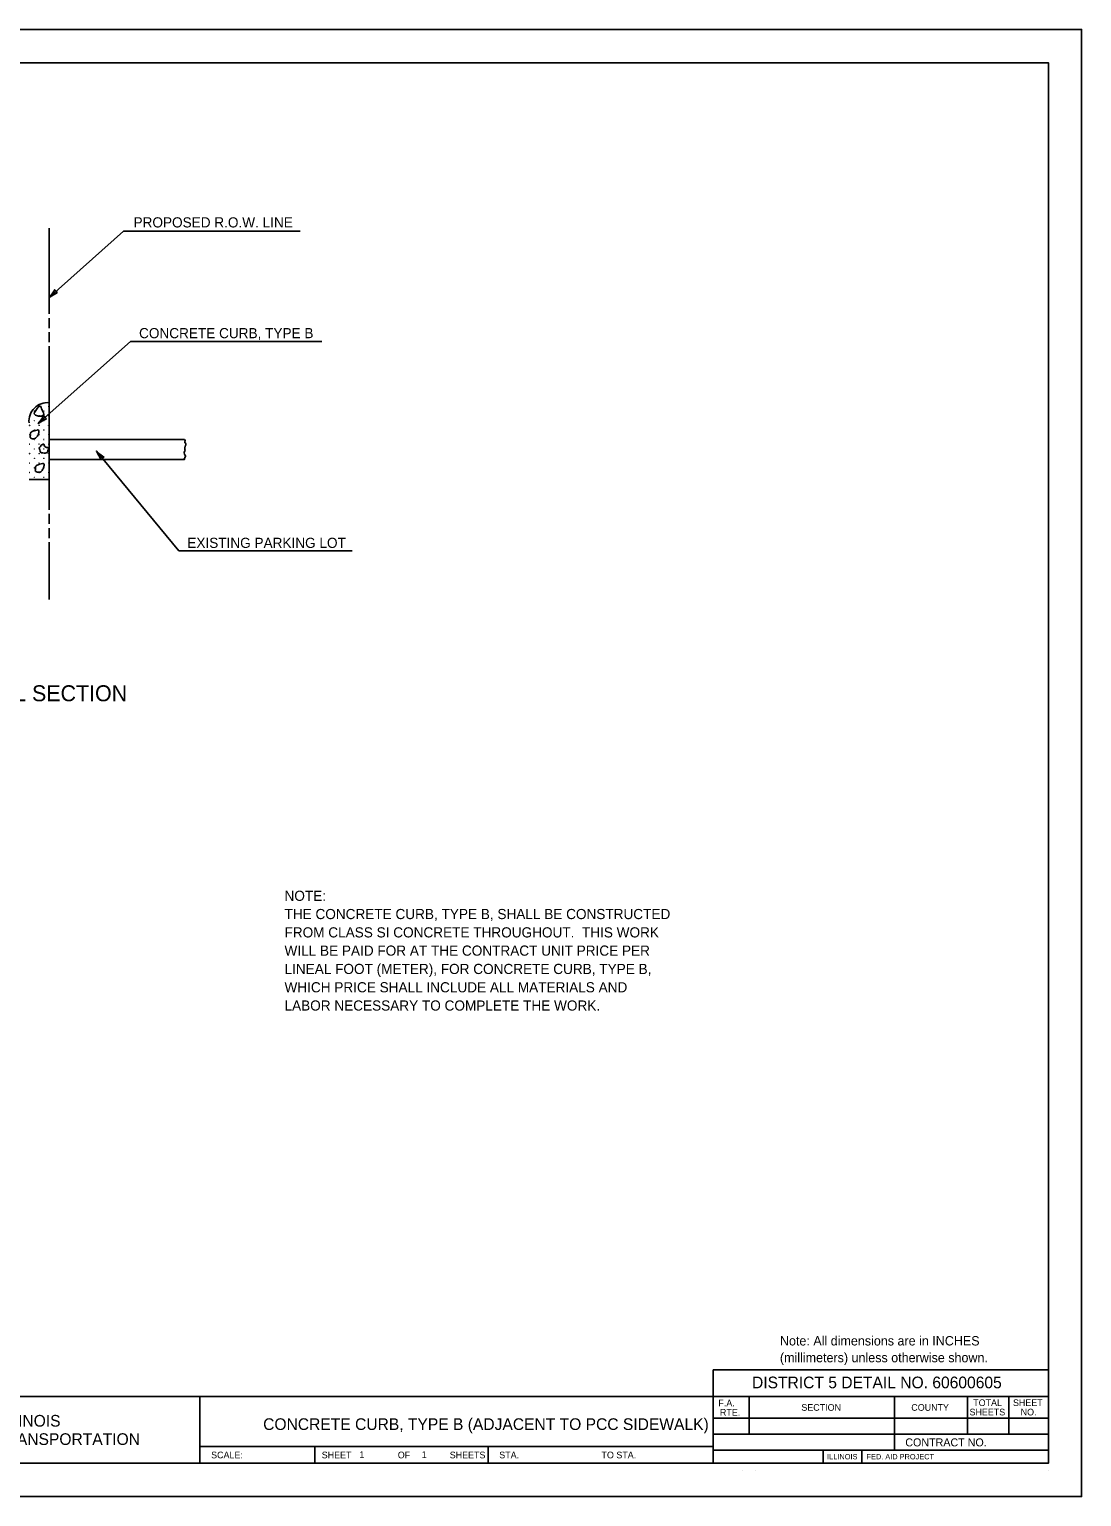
# Model space of a CAD drawing. Extents: x 0 to 2.83, y 0 to 1.83.
# Drawn here: x 1.518 to 2.833, y 0 to 1.833 of the extents above; entities that cross this region are included whole.
import ezdxf

# ---------------------------------------------------------------- set-up
doc = ezdxf.new("R2010")
doc.units = 0
for name, color, linetype in [('RD_Pr_Roadway_Items', 7, 'Continuous'), ('RD_Pr_Roadway_Notes', 7, 'Continuous'), ('SH_General_Details', 7, 'Continuous'), ('SH_Printer_Plotting_Border', 7, 'Continuous')]:
    doc.layers.add(name, color=color, linetype=linetype)

msp = doc.modelspace()

# ---------------------------------------------------------------- linework, layer by layer
at = {"layer": 'RD_Pr_Roadway_Items'}
for p, q in [((1.5427, 1.5849), (1.5427, 1.4777)), ((1.5427, 1.4726), (1.5427, 1.4601)), ((1.5427, 1.4549), (1.5427, 1.4424)), ((1.5427, 1.4373), (1.5427, 1.2329)), ((1.5427, 1.3665), (1.5427, 1.2707)), ((1.5427, 1.3209), (1.7121, 1.3209)), ((1.5427, 1.2959), (1.7121, 1.2959)), ((1.5427, 1.2709), (1.5177, 1.2709)), ((1.5427, 1.2278), (1.5427, 1.2153)), ((1.5427, 1.2101), (1.5427, 1.1976)), ((1.5427, 1.1924), (1.5427, 1.121))]:
    msp.add_line(p, q, dxfattribs=at)
msp.add_lwpolyline([(1.7121, 1.3209), (1.713, 1.3198), (1.7127, 1.3187), (1.7126, 1.3183), (1.7126, 1.3169), (1.7133, 1.3164), (1.7133, 1.3161), (1.714, 1.3147), (1.7138, 1.314), (1.7134, 1.3134), (1.7133, 1.313), (1.713, 1.3124), (1.7125, 1.3103), (1.7126, 1.3093), (1.7126, 1.3085), (1.7128, 1.3076), (1.7124, 1.3061), (1.7115, 1.3051), (1.7114, 1.3045), (1.7121, 1.3021), (1.7124, 1.3015), (1.7132, 1.3005), (1.7133, 1.2999), (1.7125, 1.298), (1.7123, 1.298), (1.7115, 1.2971), (1.7115, 1.2969), (1.7123, 1.2963), (1.7121, 1.2959)], dxfattribs=at)
for centre in [(1.5303, 1.3621), (1.5421, 1.3621), (1.5185, 1.3386), (1.5244, 1.3562), (1.5244, 1.3445), (1.5303, 1.3504), (1.5303, 1.3386), (1.5362, 1.3562), (1.5362, 1.3445), (1.5421, 1.3504), (1.5421, 1.3386), (1.5185, 1.3268), (1.5244, 1.3327), (1.5244, 1.3209), (1.5303, 1.3268), (1.5362, 1.3327), (1.5362, 1.3209), (1.5421, 1.3268), (1.5185, 1.315), (1.5185, 1.3032), (1.5244, 1.3091), (1.5303, 1.315), (1.5303, 1.3032), (1.5362, 1.3091), (1.5421, 1.315), (1.5421, 1.3032), (1.5185, 1.2914), (1.5244, 1.2973), (1.5244, 1.2855), (1.5303, 1.2914), (1.5362, 1.2973), (1.5362, 1.2855), (1.5421, 1.2914), (1.5185, 1.2796), (1.5244, 1.2737), (1.5303, 1.2796), (1.5362, 1.2737), (1.5421, 1.2796)]:
    msp.add_circle(centre, 0.0000833, dxfattribs=at)
msp.add_arc((1.5407, 1.3438), 0.0231, 84.9857, 185.0141, dxfattribs=at)
for points in [[(1.5309, 1.3628), (1.5285, 1.3605), (1.5255, 1.3559), (1.5242, 1.3531), (1.5358, 1.3513), (1.5339, 1.3578), (1.5313, 1.3627), (1.5308, 1.3629)], [(1.528, 1.3326), (1.5243, 1.3319), (1.5226, 1.3313), (1.5205, 1.3301), (1.5193, 1.3287), (1.5194, 1.3268), (1.519, 1.3239), (1.5198, 1.3227), (1.5218, 1.3219), (1.5241, 1.3218), (1.5259, 1.3225), (1.5275, 1.3241), (1.5288, 1.3261), (1.5297, 1.3285), (1.53, 1.3301), (1.53, 1.3318), (1.529, 1.3328), (1.5281, 1.3328)], [(1.5363, 1.3153), (1.5329, 1.3137), (1.5318, 1.3121), (1.5304, 1.3096), (1.5311, 1.3078), (1.5318, 1.3049), (1.5349, 1.304), (1.5379, 1.3039), (1.5403, 1.3045), (1.5412, 1.3071), (1.5422, 1.3102), (1.5387, 1.3111), (1.5363, 1.3151)], [(1.5345, 1.2908), (1.5308, 1.29), (1.5291, 1.2894), (1.527, 1.2882), (1.5258, 1.2868), (1.5258, 1.2849), (1.5255, 1.2821), (1.5262, 1.2808), (1.5282, 1.2801), (1.5305, 1.28), (1.5324, 1.2806), (1.5339, 1.2822), (1.5353, 1.2842), (1.5362, 1.2867), (1.5365, 1.2882), (1.5365, 1.2899), (1.5354, 1.291), (1.5346, 1.2909)]]:
    msp.add_spline(points, degree=3, dxfattribs=at)
at = {"layer": 'RD_Pr_Roadway_Notes'}
for p, q in [((1.6359, 1.5812), (1.5427, 1.4984)), ((1.6359, 1.5812), (1.8566, 1.5812)), ((1.6445, 1.4433), (1.5291, 1.3408)), ((1.6445, 1.4433), (1.8838, 1.4433)), ((1.7051, 1.1818), (1.6018, 1.3063)), ((1.7051, 1.1818), (1.9217, 1.1818))]:
    msp.add_line(p, q, dxfattribs=at)
for points in [[(1.553, 1.5043), (1.5514, 1.5062), (1.5498, 1.508), (1.5464, 1.503), (1.5427, 1.4984), (1.5481, 1.5017)], [(1.5394, 1.3467), (1.5378, 1.3485), (1.5362, 1.3504), (1.5328, 1.3454), (1.5291, 1.3408), (1.5345, 1.3441)], [(1.6074, 1.2958), (1.6093, 1.2973), (1.6112, 1.2989), (1.6063, 1.3024), (1.6018, 1.3063), (1.6049, 1.3008)]]:
    msp.add_lwpolyline(points, close=True, dxfattribs=at)
at = {"layer": 'SH_General_Details'}
for p, q in [((2.8333, 1.8333), (0, 1.8333)), ((2.8333, 0), (2.8333, 1.8333)), ((2.3729, 0.1584), (2.7917, 0.1584)), ((2.3729, 0.125), (2.3729, 0.1584)), ((0.1667, 0.125), (2.7917, 0.125)), ((1.7312, 0.125), (1.7312, 0.0417)), ((2.3729, 0.125), (2.3729, 0.0417)), ((2.4179, 0.125), (2.4179, 0.0779)), ((2.5995, 0.125), (2.5995, 0.0579)), ((2.6905, 0.125), (2.6905, 0.0779)), ((2.7423, 0.125), (2.7423, 0.0779)), ((2.3729, 0.0979), (2.7917, 0.0979)), ((2.3729, 0.0779), (2.7917, 0.0779)), ((1.7312, 0.0625), (2.3729, 0.0625)), ((1.875, 0.0625), (1.875, 0.0417)), ((2.0917, 0.0625), (2.0917, 0.0417)), ((2.3729, 0.0579), (2.7917, 0.0579)), ((2.5101, 0.0579), (2.5101, 0.0417)), ((2.5585, 0.0579), (2.5585, 0.0417)), ((2.4095, 0.0333), (2.4095, 0.0333)), ((2.4262, 0.0333), (2.4262, 0.0333)), ((2.7917, 0.0333), (2.7917, 0.0333)), ((2.8333, 0), (0, 0))]:
    msp.add_line(p, q, dxfattribs=at)
msp.add_lwpolyline([(0.1667, 1.7917), (2.7917, 1.7917), (2.7917, 0.0417), (0.1667, 0.0417)], close=True, dxfattribs=at)
at = {"layer": 'SH_Printer_Plotting_Border'}
msp.add_lwpolyline([(0, 0), (2.8333, 0), (2.8333, 1.8333), (0, 1.8333)], close=True, dxfattribs=at)

# ---------------------------------------------------------------- texts
at = {"layer": 'RD_Pr_Roadway_Notes'}
for s, height, p in [('PROPOSED R.O.W. LINE', 0.0127, (1.6483, 1.5858)), ('CONCRETE CURB, TYPE B', 0.0127, (1.6552, 1.4474)), ('EXISTING PARKING LOT', 0.0127, (1.7155, 1.1854)), ('TYPICAL SECTION', 0.02, (1.4025, 0.9938)), ('NOTE:', 0.0127, (1.837, 0.7444)), ('THE CONCRETE CURB, TYPE B, SHALL BE CONSTRUCTED', 0.0127, (1.837, 0.7216)), ('FROM CLASS SI CONCRETE THROUGHOUT.  THIS WORK', 0.0127, (1.837, 0.6987)), ('WILL BE PAID FOR AT THE CONTRACT UNIT PRICE PER', 0.0127, (1.837, 0.6759)), ('LINEAL FOOT (METER), FOR CONCRETE CURB, TYPE B,', 0.0127, (1.837, 0.653)), ('WHICH PRICE SHALL INCLUDE ALL MATERIALS AND', 0.0127, (1.837, 0.6301)), ('LABOR NECESSARY TO COMPLETE THE WORK.', 0.0127, (1.837, 0.6073)), ('Note: All dimensions are in INCHES', 0.0117, (2.4562, 0.1889)), ('(millimeters) unless otherwise shown.', 0.0117, (2.4562, 0.1679))]:
    msp.add_text(s, height=height, dxfattribs=at).set_placement(p)
at = {"layer": 'SH_General_Details'}
for s, height, p in [('DISTRICT 5 DETAIL NO. 60600605', 0.014583, (2.4213, 0.1354)), ('F.A.  ', 0.00833, (2.3793, 0.1129)), ('SECTION', 0.00833, (2.483, 0.1073)), ('COUNTY', 0.00833, (2.6204, 0.1073)), ('SHEETS', 0.00833, (2.6932, 0.1015)), ('TOTAL', 0.00833, (2.6978, 0.1132)), ('SHEET', 0.00833, (2.7475, 0.1132)), ('NO.', 0.00833, (2.7571, 0.1015)), ('STATE OF ILLINOIS', 0.014584, (1.3761, 0.0875)), ('CONCRETE CURB, TYPE B (ADJACENT TO PCC SIDEWALK)', 0.014583, (1.8103, 0.0833)), ('RTE.', 0.00833, (2.3812, 0.1012)), ('DEPARTMENT OF TRANSPORTATION', 0.014584, (1.3042, 0.0646)), ('SCALE:          ', 0.008333, (1.7453, 0.0479)), ('SHEET', 0.00833, (1.8835, 0.0479)), ('1', 0.00833, (1.9306, 0.0483)), ('OF', 0.00833, (1.9786, 0.0479)), ('1', 0.00833, (2.0085, 0.0483)), ('SHEETS', 0.00833, (2.0435, 0.0479)), ('STA.', 0.00833, (2.1054, 0.0479)), ('TO STA.', 0.00833, (2.2332, 0.0479)), ('CONTRACT NO.      ', 0.01, (2.6129, 0.0628)), ('ILLINOIS', 0.00667, (2.5152, 0.0466)), ('FED. AID PROJECT', 0.006667, (2.5644, 0.0466))]:
    msp.add_text(s, height=height, dxfattribs=at).set_placement(p)

doc.saveas('drawing.dxf')
